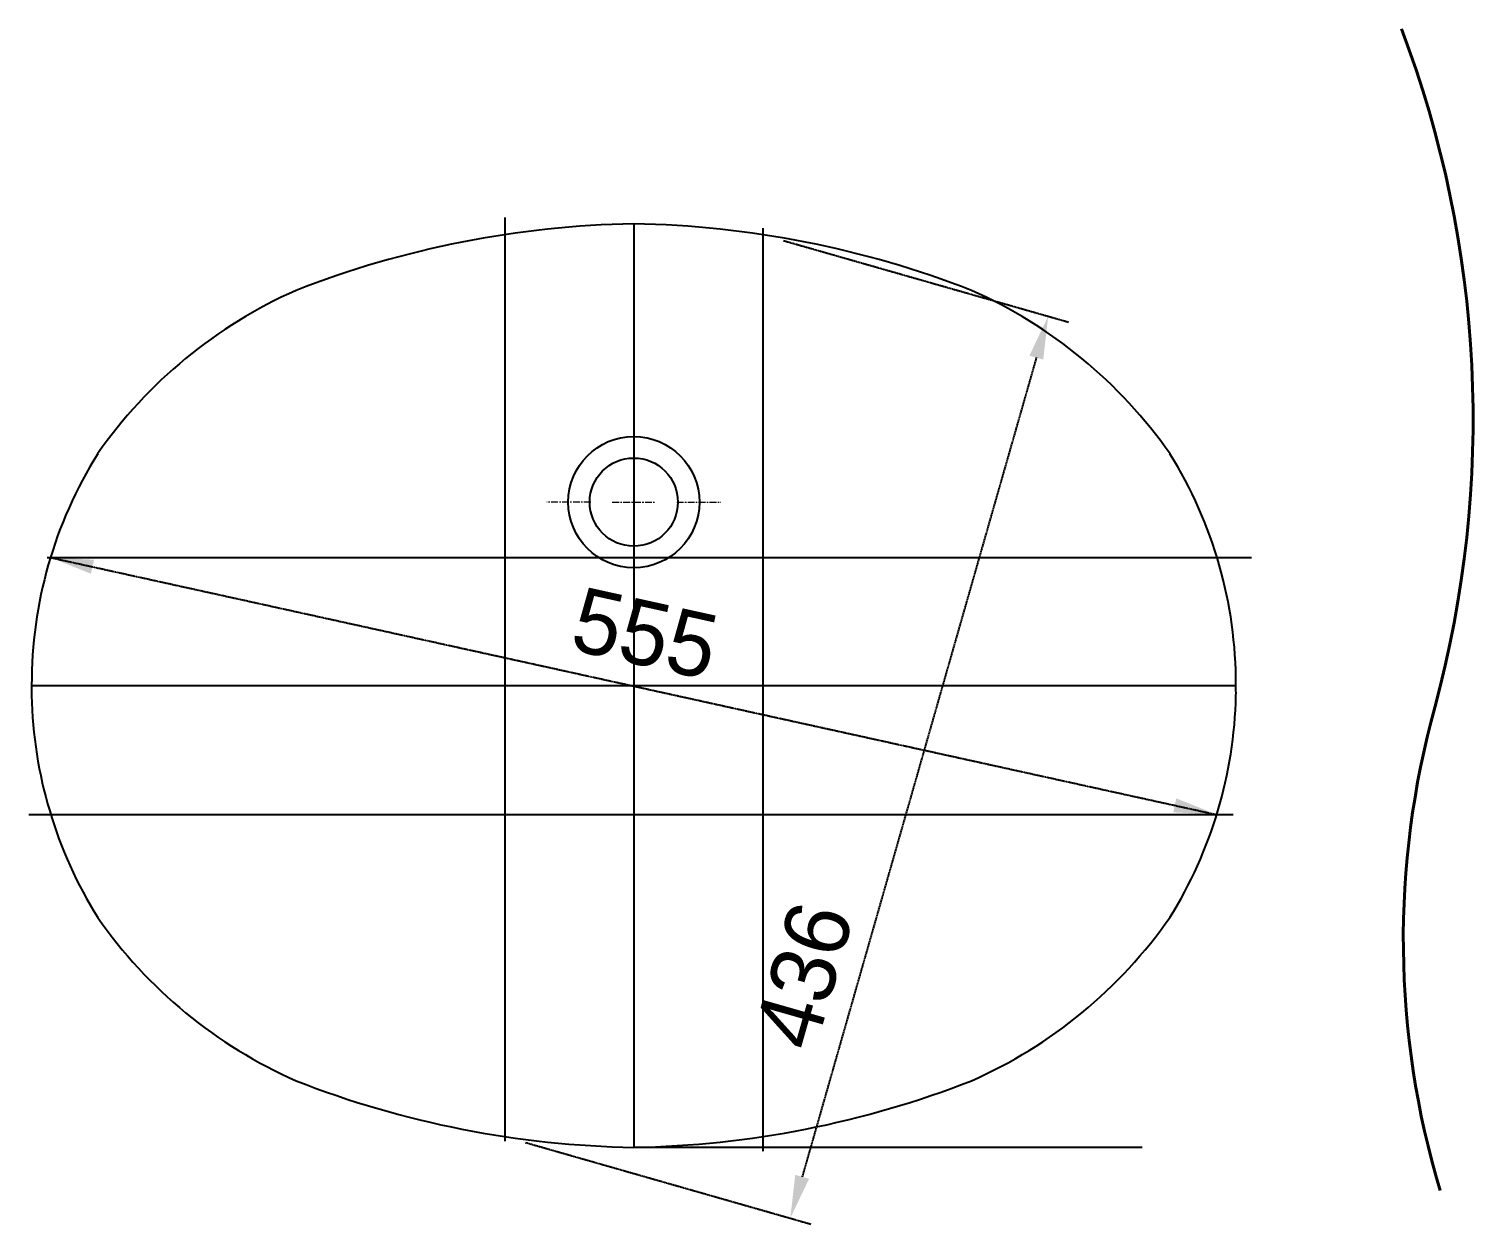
# Model space of a CAD drawing. Header units: millimetres. Extents: x 9033 to 25278, y 315 to 3859.
# Drawn here: x 21190 to 21861, y 2453 to 3009 of the extents above; entities that cross this region are included whole.
import ezdxf

# ---------------------------------------------------------------- set-up
doc = ezdxf.new("R2010")
doc.units = ezdxf.units.MM
doc.header["$LTSCALE"] = 0.1
doc.linetypes.add('AM_ISO02W050x2', pattern=[3.75, 3, -0.75])
doc.linetypes.add('CENTER', pattern=[50.8, 31.75, -6.35, 6.35, -6.35])
doc.layers.add('CEN', color=1, linetype='CENTER', lineweight=5)
doc.layers.add('OUTLINE', color=11, linetype='Continuous', lineweight=40)
doc.layers.add('LINE', color=7, linetype='Continuous')
doc.styles.add('h', font='', dxfattribs={"height": 30})
doc.styles.get('h').set_extended_font_data('Haansoft Batang')
doc.dimstyles.new('AM_ISO$0', dxfattribs={"dimscale": 10, "dimtxt": 3.5, "dimasz": 2, "dimexe": 1, "dimexo": 1, "dimgap": 1, "dimtad": 1, "dimdec": 0, "dimdsep": 46, "dimtxsty": 'h', "dimcen": 0.5, "dimclrd": 256, "dimclre": 256, "dimclrt": 2, "dimadec": 0, "dimazin": 2, "dimtp": 0.1, "dimtm": 0.1, "dimtfac": 0.71, "dimtdec": 0, "dimtmove": 0, "dimatfit": 3, "dimfxl": 0, "dimlwd": -1, "dimlwe": -1, "dimarcsym": 0})

# ---------------------------------------------------------------- blocks, each defined once
blk = doc.blocks.new('*D101')
at = {"linetype": 'AM_ISO02W050x2'}
blk.add_line((21219.52, 2758.5), (21722.75, 2647.57), dxfattribs=at)
for points in [[(21220.24, 2761.76), (21218.8, 2755.25), (21199.99, 2762.81)], [(21723.46, 2650.83), (21722.03, 2644.32), (21742.28, 2643.27)]]:
    blk.add_solid(points, dxfattribs=at)
at = {"layer": 'Defpoints', "color": 0, "linetype": 'AM_ISO02W050x2'}
for p in [(21199.99, 2762.81), (21742.28, 2643.27), (21742.28, 2643.27)]:
    blk.add_point(p, dxfattribs=at)
at = {"color": 2, "linetype": 'AM_ISO02W050x2', "insert": (21476.51, 2727.45), "char_height": 30, "attachment_point": 5, "rotation": 347.56845, "style": 'h'}
blk.add_mtext('555', dxfattribs=at)
blk = doc.blocks.new('*D102')
at = {"linetype": 'AM_ISO02W050x2'}
for p, q in [((21540.78, 2910.16), (21673.49, 2872.22)), ((21658.37, 2855.73), (21549.48, 2474.88)), ((21420.88, 2490.84), (21553.59, 2452.9))]:
    blk.add_line(p, q, dxfattribs=at)
for points in [[(21655.17, 2856.65), (21661.58, 2854.82), (21663.87, 2874.96)], [(21546.27, 2475.79), (21552.68, 2473.96), (21543.98, 2455.65)]]:
    blk.add_solid(points, dxfattribs=at)
at = {"layer": 'Defpoints', "color": 0, "linetype": 'AM_ISO02W050x2'}
for p in [(21531.17, 2912.91), (21411.27, 2493.59), (21543.98, 2455.65)]:
    blk.add_point(p, dxfattribs=at)
at = {"color": 2, "linetype": 'AM_ISO02W050x2', "insert": (21550.26, 2568.55), "char_height": 30, "attachment_point": 5, "rotation": 74.04316, "style": 'h'}
blk.add_mtext('436', dxfattribs=at)

msp = doc.modelspace()

# ---------------------------------------------------------------- linework, layer by layer
at = {"color": 7, "linetype": 'AM_ISO02W050x2'}
for p, q in [((21411.27, 2920.83), (21411.27, 2491.52)), ((21471.2, 2917.91), (21471.2, 2488.6)), ((21531.17, 2915.9), (21531.17, 2486.59)), ((21198.52, 2762.81), (21758.45, 2762.81)), ((21199.99, 2762.81), (21742.28, 2643.27)), ((21191.23, 2703.25), (21751.16, 2703.25)), ((21189.94, 2643.27), (21749.87, 2643.27))]:
    msp.add_line(p, q, dxfattribs=at)
msp.add_line((21471.2, 2488.6), (21707.52, 2488.6))
for centre, radius, start, end in [((21478.66, 2466.29), 451.68, 90.9464, 111.35999), ((21463.74, 2466.29), 451.68, 68.64001, 89.0536), ((21403.66, 2684.19), 221.63, 113.80431, 145.1101), ((21538.73, 2684.19), 221.63, 34.8899, 66.19569), ((21393.46, 2703.95), 202.23, 148.0122, 180.19651), ((21548.94, 2703.95), 202.23, 359.80349, 31.9878), ((21368.42, 2699.58), 177.23, 178.81345, 180.30267), ((21573.98, 2699.58), 177.23, 359.69733, 1.18655), ((21394.4, 2702.98), 203.24, 181.22805, 211.94888), ((21548, 2702.98), 203.24, 328.05112, 358.77195), ((21403.66, 2722.31), 221.63, 214.8899, 246.19569), ((21538.73, 2722.31), 221.63, 293.80431, 325.1101), ((21478.66, 2940.21), 451.68, 248.64001, 269.0536), ((21463.74, 2940.21), 451.68, 270.9464, 291.35999)]:
    msp.add_arc(centre, radius, start, end)
at = {"layer": 'CEN', "color": 0}
for p, q in [((21471.2, 2808.56), (21471.2, 2829.06)), ((21471.2, 2778.56), (21471.2, 2798.56)), ((21451.2, 2788.56), (21430.7, 2788.56)), ((21461.2, 2788.56), (21481.2, 2788.56)), ((21491.2, 2788.56), (21511.7, 2788.56)), ((21471.2, 2768.56), (21471.2, 2748.06))]:
    msp.add_line(p, q, dxfattribs=at)
at = {"layer": 'LINE', "color": 0}
for radius in [30.5, 20.5]:
    msp.add_circle((21471.2, 2788.56), radius, dxfattribs=at)
at = {"layer": 'OUTLINE', "color": 0}
msp.add_lwpolyline([(21828.13, 3008.56, -0.158188), (21843.64, 2693.05, 0.141137), (21846.1, 2468.56, 0.141137)], format="xyb", dxfattribs=at)

# ---------------------------------------------------------------- dimensions: what is measured, and where the dimension line sits
at = {"color": 7, "linetype": 'AM_ISO02W050x2'}
dim = msp.add_linear_dim(base=(21543.98, 2455.65), p1=(21531.17, 2912.91), p2=(21411.27, 2493.59), angle=254.04316, dimstyle='AM_ISO$0', dxfattribs=at)
dim.commit()
dim.dimension.update_dxf_attribs({"geometry": '*D102', "text_midpoint": (21574.29, 2561.67), "dimtype": 161})
dim = msp.add_aligned_dim(p1=(21199.99, 2762.81), p2=(21742.28, 2643.27), distance=0, dimstyle='AM_ISO$0', dxfattribs=at)
dim.commit()
dim.dimension.update_dxf_attribs({"geometry": '*D101', "text_midpoint": (21476.51, 2727.45)})

doc.saveas('drawing.dxf')
